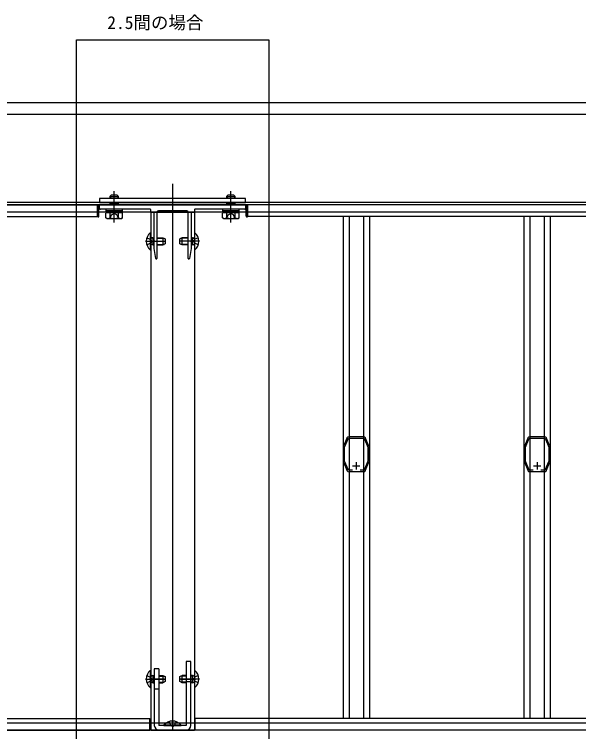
# Model space of a CAD drawing. Units: millimetres, scale not verified. Extents: x -700 to 700, y -1043 to 1037.
# Drawn here: x -74 to 313, y -557.3 to -65.6 of the extents above; entities that cross this region are included whole.
import ezdxf
from ezdxf.enums import TextEntityAlignment as Align

# ---------------------------------------------------------------- set-up
doc = ezdxf.new("R2010")
doc.units = ezdxf.units.MM
doc.header["$LTSCALE"] = 6
for name, color, linetype in [('0-1_USER1', 3, 'Continuous'), ('0-3_YKK_11E', 7, 'Continuous'), ('0-4_YKK_12', 2, 'Continuous'), ('0-5_YKK_13', 4, 'Continuous')]:
    doc.layers.add(name, color=color, linetype=linetype)
doc.styles.add('ＭＳ ゴシック', font='')
doc.styles.get('ＭＳ ゴシック').set_extended_font_data('MS Gothic')

msp = doc.modelspace()

# ---------------------------------------------------------------- linework, layer by layer
at = {"layer": '0-3_YKK_11E'}
for p, q in [((160.5, -372.6), (160.5, -377.6)), ((284.5, -372.6), (284.5, -377.6)), ((158, -375.1), (163, -375.1)), ((282, -375.1), (287, -375.1))]:
    msp.add_line(p, q, dxfattribs=at)
for points in [[(154.113, -355.883), (154.097, -356.038), (154.091, -356.175), (152.012, -361.119), (151.915, -361.221), (151.817, -361.324), (151.617, -361.801)], [(157.91, -378.1), (155.098, -378.1), (152.5, -371.918), (152.5, -362.282), (155.056, -356.2), (165.944, -356.2), (168.5, -362.281), (168.5, -371.918), (165.902, -378.1), (163.09, -378.1)], [(165.443, -355.2), (155.557, -355.2), (155.429, -355.153), (155.28, -355.108)], [(165.72, -355.108), (165.572, -355.153), (165.443, -355.2)], [(169.383, -361.801), (169.183, -361.324), (169.085, -361.221), (168.988, -361.119), (166.909, -356.175), (166.903, -356.038), (166.888, -355.883)], [(278.113, -355.883), (278.097, -356.038), (278.091, -356.175), (276.012, -361.119), (275.915, -361.221), (275.817, -361.324), (275.617, -361.801)], [(281.91, -378.1), (279.098, -378.1), (276.5, -371.918), (276.5, -362.282), (279.056, -356.2), (289.944, -356.2), (292.5, -362.281), (292.5, -371.918), (289.902, -378.1), (287.09, -378.1)], [(289.443, -355.2), (279.557, -355.2), (279.429, -355.153), (279.28, -355.108)], [(289.72, -355.108), (289.572, -355.153), (289.443, -355.2)], [(293.383, -361.801), (293.183, -361.324), (293.085, -361.221), (292.988, -361.119), (290.909, -356.175), (290.903, -356.038), (290.888, -355.883)], [(151.5, -362.382), (151.5, -362.9), (151.55, -363.032), (151.6, -363.165), (151.6, -371.035), (151.55, -371.168), (151.5, -371.3), (151.5, -371.818)], [(169.5, -371.818), (169.5, -371.3), (169.45, -371.168), (169.4, -371.035), (169.4, -363.165), (169.45, -363.032), (169.5, -362.9), (169.5, -362.382)], [(275.5, -362.382), (275.5, -362.9), (275.55, -363.032), (275.6, -363.165), (275.6, -371.035), (275.55, -371.168), (275.5, -371.3), (275.5, -371.818)], [(293.5, -371.818), (293.5, -371.3), (293.45, -371.168), (293.4, -371.035), (293.4, -363.165), (293.45, -363.032), (293.5, -362.9), (293.5, -362.382)], [(151.617, -372.399), (151.817, -372.876), (151.915, -372.979), (152.012, -373.081), (154.091, -378.025), (154.097, -378.162), (154.112, -378.317)], [(166.888, -378.317), (166.903, -378.162), (166.909, -378.025), (168.988, -373.081), (169.085, -372.979), (169.183, -372.876), (169.383, -372.399)], [(275.617, -372.399), (275.817, -372.876), (275.915, -372.979), (276.012, -373.081), (278.091, -378.025), (278.097, -378.162), (278.112, -378.317)], [(290.888, -378.317), (290.903, -378.162), (290.909, -378.025), (292.988, -373.081), (293.085, -372.979), (293.183, -372.876), (293.383, -372.399)], [(155.28, -379.093), (155.429, -379.047), (155.557, -379), (165.443, -379), (165.571, -379.047), (165.72, -379.093)], [(279.28, -379.093), (279.429, -379.047), (279.557, -379), (289.443, -379), (289.571, -379.047), (289.72, -379.093)]]:
    msp.add_lwpolyline(points, dxfattribs=at)
for centre, start, end in [((155.43, -356.6), 95.73921, 151.44435), ((165.57, -356.6), 28.55562, 84.26075), ((279.43, -356.6), 95.73921, 151.44435), ((289.57, -356.6), 28.55562, 84.26075), ((153, -362.382), 157.21229, 180.00002), ((168, -362.382), 359.99994, 22.78745), ((277, -362.382), 157.21229, 180.00002), ((292, -362.382), 359.99994, 22.78745), ((153, -371.818), 179.99992, 202.78766), ((168, -371.818), 337.21227, 0), ((277, -371.818), 179.99992, 202.78766), ((292, -371.818), 337.21227, 0), ((155.43, -377.6), 208.55653, 264.26086), ((165.57, -377.6), 275.73917, 331.44408), ((279.43, -377.6), 208.55653, 264.26086), ((289.57, -377.6), 275.73917, 331.44408)]:
    msp.add_arc(centre, 1.5, start, end, dxfattribs=at)
at = {"layer": '0-4_YKK_12'}
for p, q in [((497, -126.203), (-428, -126.203)), ((497, -134.203), (-428, -134.203)), ((34.5, -181.803), (34.5, -556.203)), ((497, -194.703), (-428, -194.703)), ((497, -196.203), (-428, -196.203)), ((-427.5, -196.2), (-17, -196.2)), ((496.5, -196.2), (86, -196.2)), ((497, -201.203), (-428, -201.203)), ((19.5, -201.203), (19.5, -556.2)), ((19.5, -201.203), (49.5, -201.203)), ((49.5, -201.203), (49.5, -556.2)), ((-427.5, -204.2), (-17, -204.2)), ((496.5, -204.2), (86, -204.2)), ((151.5, -204.2), (151.5, -548.2)), ((155.557, -204.2), (155.557, -548.2)), ((165.443, -204.2), (165.443, -548.2)), ((169.5, -204.2), (169.5, -548.2)), ((275.5, -204.2), (275.5, -548.2)), ((279.557, -204.2), (279.557, -548.2)), ((289.443, -204.2), (289.443, -548.2)), ((293.5, -204.2), (293.5, -548.2)), ((-427.5, -548.2), (19, -548.2)), ((19, -556.2), (19, -548.2)), ((496.5, -548.2), (50, -548.2)), ((50, -556.2), (50, -548.2)), ((-646.596, -551.2), (532, -551.2)), ((-396.982, -556.2), (19, -556.2)), ((465.982, -556.2), (-396.982, -556.2)), ((19.5, -556.2), (49.5, -556.2)), ((465.982, -556.2), (50, -556.2))]:
    msp.add_line(p, q, dxfattribs=at)
msp.add_lwpolyline([(-31.484, -83.061), (100.484, -83.061), (100.484, -566.755), (-31.484, -566.755)], close=True, dxfattribs=at)
for points in [[(-17, -196.2), (-17, -201.2), (-17, -204.2)], [(86, -196.2), (86, -201.2), (86, -204.2)]]:
    msp.add_lwpolyline(points, dxfattribs=at)
at = {"layer": '0-5_YKK_13'}
for p, q in [((-8.5, -190.503), (-7.5, -189.503)), ((-8.5, -190.503), (-2.5, -190.503)), ((-8.5, -190.503), (-8.5, -191.803)), ((-7.96, -189.963), (-7.96, -191.803)), ((-3.5, -189.503), (-7.5, -189.503)), ((-5.5, -208.325), (-5.5, -186.914)), ((-2.5, -190.503), (-3.5, -189.503)), ((-3.04, -189.963), (-3.04, -191.803)), ((-2.5, -191.803), (-2.5, -190.503)), ((71.5, -190.503), (72.5, -189.503)), ((71.5, -190.503), (77.5, -190.503)), ((71.5, -190.503), (71.5, -191.803)), ((72.04, -189.963), (72.04, -191.803)), ((76.5, -189.503), (72.5, -189.503)), ((74.5, -208.325), (74.5, -186.914)), ((77.5, -190.503), (76.5, -189.503)), ((76.96, -189.963), (76.96, -191.803)), ((77.5, -191.803), (77.5, -190.503)), ((-16.469, -196.232), (-17, -196.2)), ((-15, -196.203), (-5.958, -196.203)), ((-8.5, -194.703), (-8.5, -195.403)), ((-8.5, -195.403), (-2.5, -195.403)), ((-8.5, -195.403), (-8.038, -196.203)), ((-7.96, -194.703), (-7.96, -196.203)), ((-3.04, -194.703), (-3.04, -196.203)), ((-2.5, -195.403), (-2.962, -196.203)), ((-2.5, -195.403), (-2.5, -194.703)), ((71.5, -194.703), (71.5, -195.403)), ((71.5, -195.403), (77.5, -195.403)), ((71.5, -195.403), (71.962, -196.203)), ((72.04, -194.703), (72.04, -196.203)), ((74.958, -196.203), (84, -196.203)), ((76.96, -194.703), (76.96, -196.203)), ((77.5, -195.403), (77.038, -196.203)), ((77.5, -195.403), (77.5, -194.703)), ((85.469, -196.232), (86, -196.2)), ((-15.5, -198.703), (-15.5, -196.703)), ((19.2, -199.203), (-15, -199.203)), ((-10.5, -201.503), (-11.274, -201.95)), ((0.25, -199.203), (-11.25, -199.203)), ((-11.25, -200.003), (-11.25, -201.503)), ((-11.25, -200.003), (0.25, -200.003)), ((-11.25, -201.503), (0.25, -201.503)), ((-10.5, -201.503), (-0.5, -201.503)), ((-0.5, -201.503), (0.273, -201.95)), ((0.25, -201.503), (0.25, -200.003)), ((19.5, -200.903), (19.5, -199.503)), ((21.5, -201.203), (19.8, -201.203)), ((21.8, -220.745), (21.8, -201.503)), ((23.8, -201.203), (23.8, -232.903)), ((44.2, -200.203), (24.8, -200.203)), ((45.2, -232.903), (45.2, -201.203)), ((47.2, -201.503), (47.2, -220.745)), ((49.2, -201.203), (47.5, -201.203)), ((49.5, -199.503), (49.5, -200.903)), ((84, -199.203), (49.8, -199.203)), ((69.5, -201.503), (68.726, -201.95)), ((80.25, -199.203), (68.75, -199.203)), ((68.75, -200.003), (68.75, -201.503)), ((68.75, -200.003), (80.25, -200.003)), ((68.75, -201.503), (80.25, -201.503)), ((69.5, -201.503), (79.5, -201.503)), ((79.5, -201.503), (80.273, -201.95)), ((80.25, -201.503), (80.25, -200.003)), ((84.5, -196.703), (84.5, -198.703)), ((-17, -204.5), (-17, -202.7)), ((-16.469, -204.468), (-17, -204.5)), ((-16, -203.968), (-16, -202.7)), ((-10.5, -205.503), (-11.274, -205.057)), ((-11.273, -205.057), (-11.273, -201.95)), ((-10.5, -205.503), (-0.5, -205.503)), ((-8.387, -205.057), (-8.387, -201.95)), ((-2.613, -205.057), (-2.613, -201.95)), ((-0.5, -205.503), (0.273, -205.057)), ((0.273, -205.057), (0.273, -201.95)), ((69.5, -205.503), (68.726, -205.057)), ((68.727, -205.057), (68.727, -201.95)), ((69.5, -205.503), (79.5, -205.503)), ((71.613, -205.057), (71.613, -201.95)), ((77.387, -205.057), (77.387, -201.95)), ((79.5, -205.503), (80.273, -205.057)), ((80.273, -205.057), (80.273, -201.95)), ((85, -203.968), (85, -202.7)), ((85.469, -204.468), (86, -204.5)), ((86, -204.5), (86, -202.7)), ((19.252, -215.303), (19.5, -215.303)), ((19.252, -215.303), (19.252, -227.103)), ((19.5, -227.103), (19.5, -215.303)), ((49.5, -215.303), (49.5, -227.103)), ((49.748, -215.303), (49.5, -215.303)), ((49.748, -227.103), (49.748, -215.303)), ((16, -221.203), (30, -221.203)), ((16.917, -218.703), (19.635, -220.058)), ((20.244, -221.203), (19.635, -220.058)), ((20.244, -221.203), (19.635, -222.348)), ((20.9, -219.136), (19.977, -218.942)), ((20.9, -218.703), (20.305, -218.919)), ((20.9, -218.703), (20.9, -223.703)), ((20.9, -218.703), (21.8, -218.703)), ((20.9, -219.136), (21.8, -219.136)), ((23.8, -218.703), (27.8, -218.703)), ((23.8, -219.136), (28.72, -219.136)), ((27.8, -218.703), (29.5, -219.503)), ((27.8, -218.703), (27.8, -223.703)), ((29.5, -219.503), (29.5, -222.903)), ((53, -221.203), (39, -221.203)), ((39.5, -219.503), (41.2, -218.703)), ((39.5, -222.903), (39.5, -219.503)), ((45.2, -219.136), (40.28, -219.136)), ((45.2, -218.703), (41.2, -218.703)), ((41.2, -223.703), (41.2, -218.703)), ((48.1, -218.703), (47.2, -218.703)), ((48.1, -219.136), (47.2, -219.136)), ((48.1, -223.703), (48.1, -218.703)), ((48.1, -218.703), (48.695, -218.919)), ((48.1, -219.136), (49.023, -218.942)), ((48.756, -221.203), (49.365, -220.058)), ((48.756, -221.203), (49.365, -222.348)), ((52.083, -218.703), (49.365, -220.058)), ((16.917, -223.703), (19.635, -222.348)), ((20.9, -223.27), (19.977, -223.463)), ((20.9, -223.703), (20.305, -223.487)), ((20.9, -223.27), (21.8, -223.27)), ((20.9, -223.703), (21.8, -223.703)), ((21.8, -226.177), (21.8, -221.661)), ((23.8, -223.27), (28.72, -223.27)), ((23.8, -223.703), (27.8, -223.703)), ((29.5, -222.903), (27.8, -223.703)), ((41.2, -223.703), (39.5, -222.903)), ((45.2, -223.27), (40.28, -223.27)), ((45.2, -223.703), (41.2, -223.703)), ((47.2, -221.661), (47.2, -226.177)), ((48.1, -223.27), (47.2, -223.27)), ((48.1, -223.703), (47.2, -223.703)), ((48.1, -223.27), (49.023, -223.463)), ((48.1, -223.703), (48.695, -223.487)), ((52.083, -223.703), (49.365, -222.348)), ((19.252, -227.103), (19.5, -227.103)), ((22.991, -232.955), (21.805, -226.229)), ((47.195, -226.229), (46.009, -232.955)), ((49.748, -227.103), (49.5, -227.103)), ((23.5, -233.203), (23.286, -233.203)), ((45.714, -233.203), (45.5, -233.203)), ((43.8, -509.2), (43.8, -553)), ((47, -509.2), (43.8, -509.2)), ((47, -553), (47, -509.2)), ((19.252, -515.3), (19.5, -515.3)), ((19.252, -515.3), (19.252, -527.1)), ((19.5, -527.1), (19.5, -515.3)), ((22, -514.2), (22, -553)), ((25.2, -514.2), (22, -514.2)), ((25.2, -514.2), (25.2, -553)), ((49.5, -515.3), (49.5, -527.1)), ((49.748, -515.3), (49.5, -515.3)), ((49.748, -527.1), (49.748, -515.3)), ((16.917, -518.7), (19.635, -520.055)), ((20.244, -521.2), (19.635, -520.055)), ((20.9, -519.133), (19.977, -518.94)), ((20.9, -518.7), (20.305, -518.916)), ((20.9, -518.7), (20.9, -523.7)), ((20.9, -518.7), (22, -518.7)), ((20.9, -519.133), (22, -519.133)), ((25.2, -518.7), (27.8, -518.7)), ((25.2, -519.133), (28.72, -519.133)), ((27.8, -518.7), (29.5, -519.5)), ((27.8, -518.7), (27.8, -523.7)), ((29.5, -519.5), (29.5, -522.9)), ((39.5, -519.5), (41.2, -518.7)), ((39.5, -522.9), (39.5, -519.5)), ((43.8, -519.133), (40.28, -519.133)), ((43.8, -518.7), (41.2, -518.7)), ((41.2, -523.7), (41.2, -518.7)), ((48.1, -518.7), (47, -518.7)), ((48.1, -519.133), (47, -519.133)), ((48.1, -523.7), (48.1, -518.7)), ((48.1, -518.7), (48.695, -518.916)), ((48.1, -519.133), (49.023, -518.94)), ((48.756, -521.2), (49.365, -520.055)), ((52.083, -518.7), (49.365, -520.055)), ((16, -521.2), (30, -521.2)), ((16.917, -523.7), (19.635, -522.345)), ((28.8, -521.2), (18.8, -521.2)), ((20.244, -521.2), (19.635, -522.345)), ((20.9, -523.267), (19.977, -523.46)), ((20.9, -523.7), (20.305, -523.484)), ((20.9, -523.267), (22, -523.267)), ((20.9, -523.7), (22, -523.7)), ((25.2, -523.267), (28.72, -523.267)), ((25.2, -523.7), (27.8, -523.7)), ((29.5, -522.9), (27.8, -523.7)), ((53, -521.2), (39, -521.2)), ((41.2, -523.7), (39.5, -522.9)), ((40.2, -521.2), (50.2, -521.2)), ((43.8, -523.267), (40.28, -523.267)), ((43.8, -523.7), (41.2, -523.7)), ((47, -523.2), (43.8, -523.2)), ((48.1, -523.267), (47, -523.267)), ((48.1, -523.7), (47, -523.7)), ((48.1, -523.267), (49.023, -523.46)), ((48.1, -523.7), (48.695, -523.484)), ((48.756, -521.2), (49.365, -522.345)), ((52.083, -523.7), (49.365, -522.345)), ((19.252, -527.1), (19.5, -527.1)), ((25.2, -528.2), (22, -528.2)), ((49.748, -527.1), (49.5, -527.1)), ((32, -550.417), (33.355, -553.135)), ((34.5, -549.5), (34.5, -553)), ((37, -550.417), (35.645, -553.135)), ((43.8, -553), (25.2, -553)), ((28.6, -552.752), (28.6, -553)), ((40.4, -552.752), (28.6, -552.752)), ((28.6, -553), (40.4, -553)), ((34.5, -553.744), (33.355, -553.135)), ((34.5, -553.744), (35.645, -553.135)), ((40.4, -552.752), (40.4, -553)), ((43.8, -556.2), (25.2, -556.2))]:
    msp.add_line(p, q, dxfattribs=at)
for points in [[(-17, -202.7), (-17, -201.2), (-17, -196.2)], [(-5.042, -196.203), (34.5, -196.203), (74.042, -196.203)], [(86, -202.7), (86, -201.2), (86, -196.2)], [(-16, -202.7), (-16, -201.2), (-16, -196.732)], [(-11.25, -199.203), (-11.25, -200.003), (0.25, -200.003), (0.25, -199.203)], [(68.75, -199.203), (68.75, -200.003), (80.25, -200.003), (80.25, -199.203)], [(85, -202.7), (85, -201.2), (85, -196.732)], [(-8.55, -205.506), (-7.4, -203.148), (-5.5, -202.138)], [(-2.45, -205.506), (-3.6, -203.148), (-5.5, -202.138)], [(71.45, -205.506), (72.6, -203.148), (74.5, -202.138)], [(77.55, -205.506), (76.4, -203.148), (74.5, -202.138)]]:
    msp.add_lwpolyline(points, dxfattribs=at)
msp.add_lwpolyline([(-15.5, -194.703), (84.5, -194.703), (84.5, -191.803), (-15.5, -191.803)], close=True, dxfattribs=at)
for centre, radius, start, end in [((-16.5, -196.732), 0.5, 0, 86.5), ((-15, -196.703), 0.5, 90, 180), ((-5.958, -196.403), 0.2, 23.57818, 90), ((-5.5, -196.203), 0.3, 203.57818, 336.42182), ((-5.042, -196.403), 0.2, 90, 156.42182), ((74.042, -196.403), 0.2, 23.57818, 90), ((74.5, -196.203), 0.3, 203.57818, 336.42182), ((74.958, -196.403), 0.2, 90, 156.42182), ((84, -196.703), 0.5, 0, 90), ((85.5, -196.732), 0.5, 93.5, 180), ((-15, -198.703), 0.5, 180, 270), ((-9.83, -204.059), 2.556, 55.61708, 124.38292), ((-5.5, -211.057), 9.554, 72.41276, 107.58724), ((-1.17, -204.059), 2.556, 55.61708, 124.38292), ((19.2, -199.503), 0.3, 0, 90), ((19.8, -200.903), 0.3, 180, 270), ((21.5, -201.503), 0.3, 0, 90), ((24.8, -201.203), 1, 90, 180), ((44.2, -201.203), 1, 0, 90), ((47.5, -201.503), 0.3, 90, 180), ((49.2, -200.903), 0.3, 270, 0), ((49.8, -199.503), 0.3, 90, 180), ((70.17, -204.059), 2.556, 55.61708, 124.38292), ((74.5, -211.057), 9.554, 72.41276, 107.58724), ((78.83, -204.059), 2.556, 55.61708, 124.38292), ((84, -198.703), 0.5, 270, 0), ((-16.5, -203.968), 0.5, 273.5, 0), ((-9.83, -202.947), 2.556, 235.61708, 304.38292), ((-5.5, -195.95), 9.554, 252.41276, 287.58724), ((-1.17, -202.947), 2.556, 235.61708, 304.38292), ((70.17, -202.947), 2.556, 235.61708, 304.38292), ((74.5, -195.95), 9.554, 252.41276, 287.58724), ((78.83, -202.947), 2.556, 235.61708, 304.38292), ((85.5, -203.968), 0.5, 180, 266.5), ((24.2, -221.203), 7.7, 129.98312, 230.01688), ((44.8, -221.203), 7.7, 309.98312, 50.01688), ((20.1, -218.355), 0.6, 180, 289.96957), ((22, -220.745), 0.2, 180, 246.42182), ((21.8, -221.203), 0.3, 293.57818, 66.42182), ((47.2, -221.203), 0.3, 113.57818, 246.42182), ((47, -220.745), 0.2, 293.57818, 0), ((48.9, -218.355), 0.6, 250.03043, 0), ((20.1, -224.05), 0.6, 70.03043, 180), ((22, -221.661), 0.2, 113.57818, 180), ((47, -221.661), 0.2, 0, 66.42182), ((48.9, -224.05), 0.6, 0, 109.96957), ((22.1, -226.177), 0.3, 180, 190), ((46.9, -226.177), 0.3, 350, 0), ((23.286, -232.903), 0.3, 190, 270), ((23.5, -232.903), 0.3, 270, 0), ((45.5, -232.903), 0.3, 180, 270), ((45.714, -232.903), 0.3, 270, 350), ((24.2, -521.2), 7.7, 129.98312, 230.01688), ((44.8, -521.2), 7.7, 309.98312, 50.01688), ((20.1, -518.352), 0.6, 180, 289.96957), ((48.9, -518.352), 0.6, 250.03043, 0), ((20.1, -524.048), 0.6, 70.03043, 180), ((48.9, -524.048), 0.6, 0, 109.96957), ((34.5, -557.7), 7.7, 39.98312, 140.01688), ((25.2, -553), 3.2, 180, 270), ((43.8, -553), 3.2, 270, 0)]:
    msp.add_arc(centre, radius, start, end, dxfattribs=at)

# ---------------------------------------------------------------- texts
at = {"layer": '0-1_USER1', "style": 'ＭＳ ゴシック'}
msp.add_text('2.5間の場合', height=8.798, dxfattribs=at).set_placement((-10.273, -78.336), align=Align.BOTTOM_LEFT)

doc.saveas('drawing.dxf')
